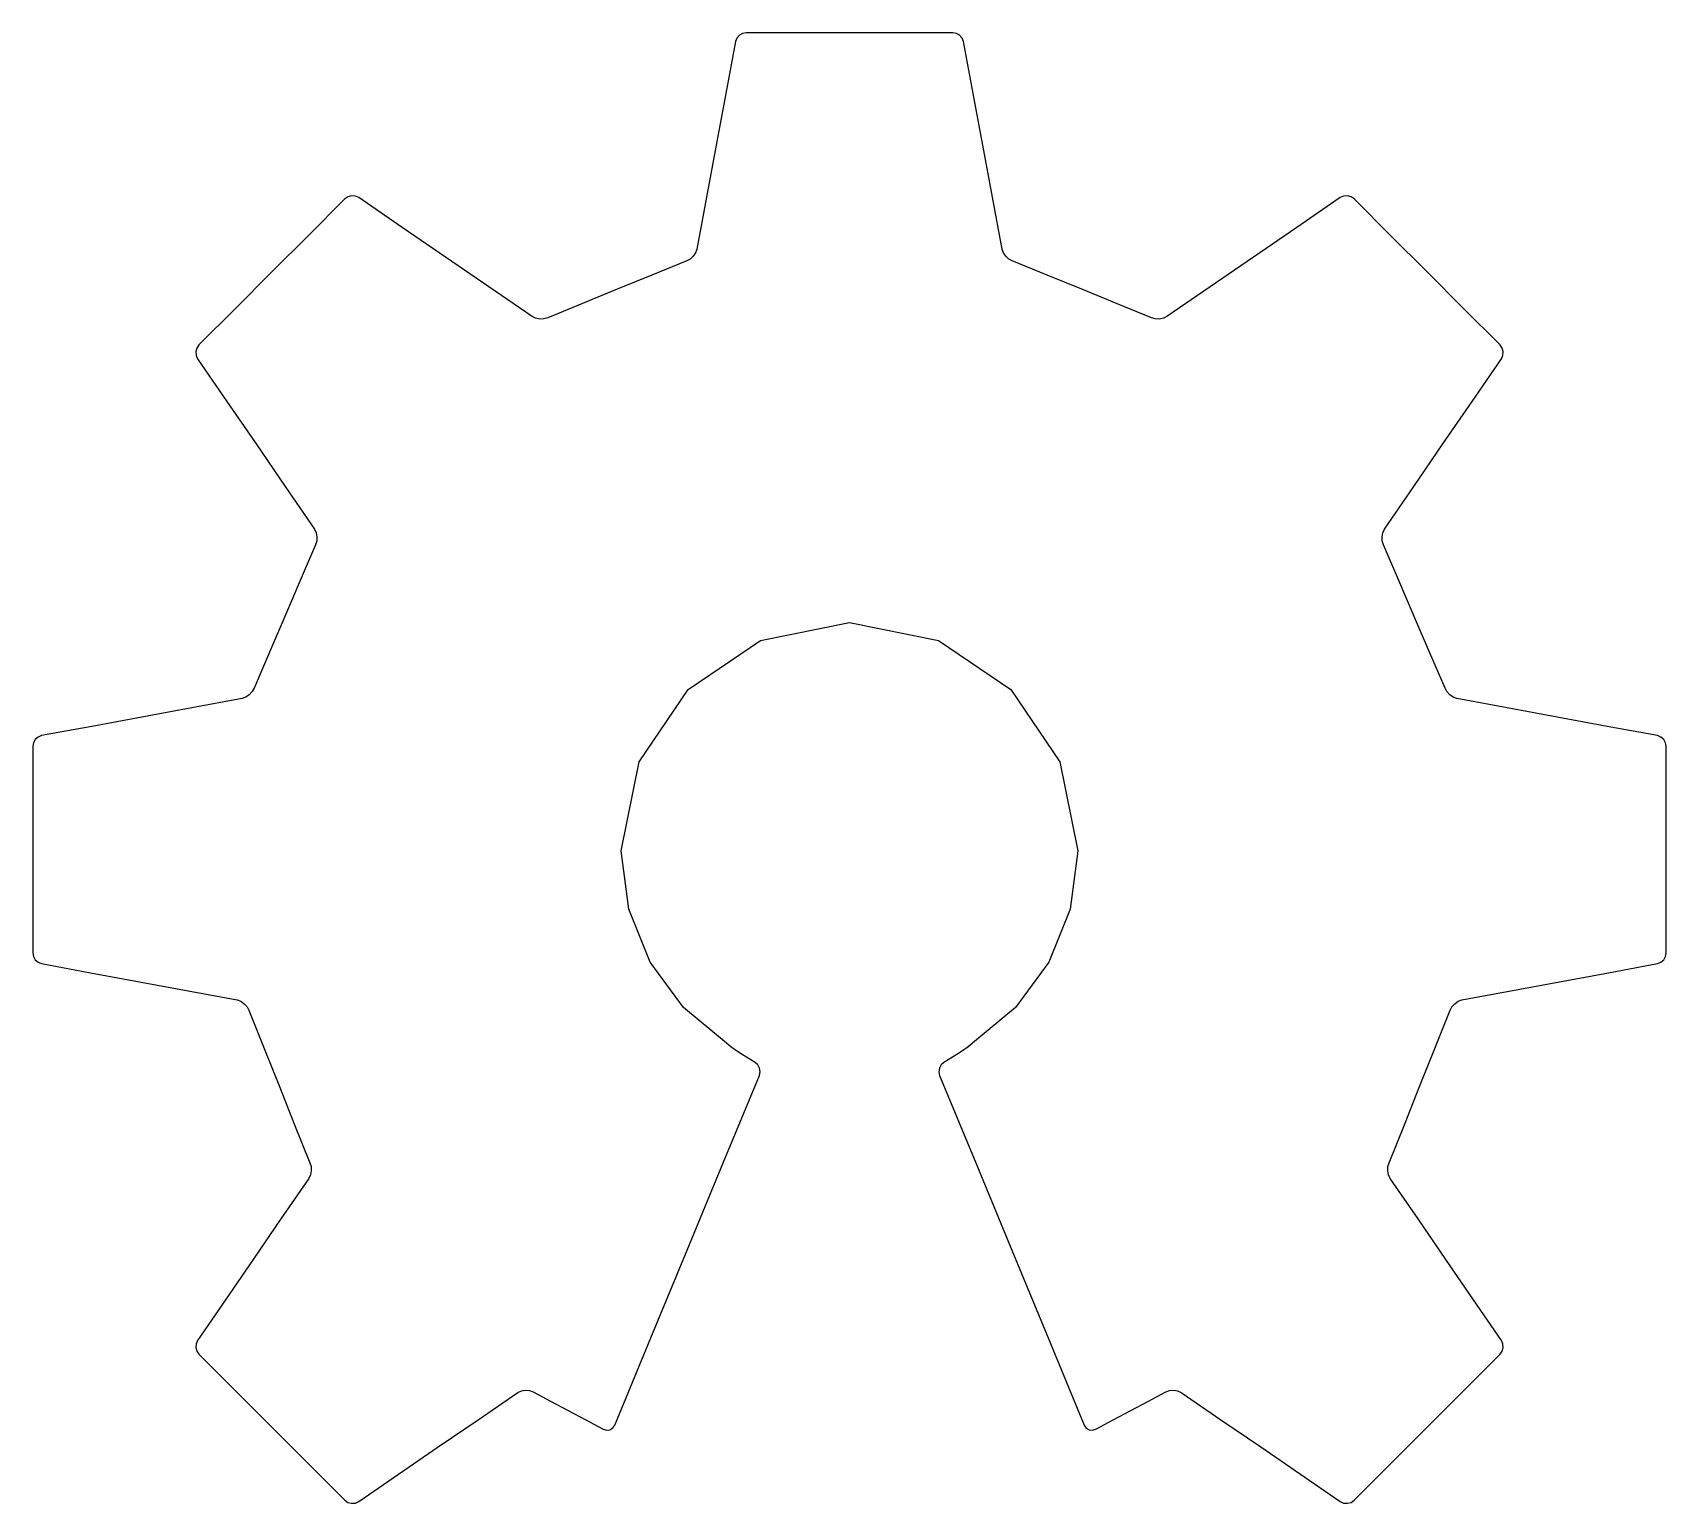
# Model space of a CAD drawing. Extents: x 0 to 107, y 0 to 96.
import ezdxf

# ---------------------------------------------------------------- set-up
doc = ezdxf.new("R2010")
doc.units = 0
doc.layers.get('0').update_dxf_attribs({"linetype": 'CONTINUOUS'})

msp = doc.modelspace()

# ---------------------------------------------------------------- linework, layer by layer
at = {"color": 7}
msp.add_lwpolyline([(106.5288, 50.326543), (103.241, 50.937943), (99.9532, 51.549343), (96.6654, 52.160743), (93.3776, 52.772143), (93.13616, 52.858656), (92.908904, 53.013643), (92.721384, 53.215281), (92.5992, 53.441743), (91.5914, 55.792943), (90.5836, 58.144143), (89.5758, 60.495343), (88.568, 62.846543), (88.48848, 63.089906), (88.474, 63.362443), (88.52256, 63.631231), (88.632, 63.863343), (90.5476, 66.655343), (92.4632, 69.447343), (94.3788, 72.239343), (96.2944, 75.031343), (96.391072, 75.254231), (96.407792, 75.499843), (96.346832, 75.738406), (96.210408, 75.940143), (93.8178, 78.332743), (91.4252, 80.725343), (89.0326, 83.117943), (86.64, 85.510543), (86.438384, 85.647194), (86.200096, 85.708546), (85.95476, 85.691898), (85.732, 85.594547), (82.891, 83.644947), (80.05, 81.695347), (77.209, 79.745747), (74.368, 77.796147), (74.136038, 77.686435), (73.8659, 77.636051), (73.591413, 77.647315), (73.3464, 77.722543), (71.0672, 78.655543), (68.788, 79.588543), (66.5088, 80.521543), (64.2296, 81.454543), (64.002538, 81.572881), (63.8003, 81.757443), (63.644713, 81.982956), (63.5576, 82.224143), (62.9246, 85.624743), (62.2916, 89.025343), (61.6586, 92.425943), (61.0256, 95.826543), (60.9369, 96.053006), (60.775, 96.238443), (60.563, 96.363731), (60.324, 96.409743), (56.94, 96.409743), (53.556, 96.409743), (50.172, 96.409743), (46.788, 96.409743), (46.549462, 96.363731), (46.3377, 96.238443), (46.175887, 96.053006), (46.0872, 95.826543), (45.4544, 92.425943), (44.8216, 89.025343), (44.1888, 85.624743), (43.556, 82.224143), (43.469, 81.982956), (43.3136, 81.757443), (43.1114, 81.572881), (42.884, 81.454543), (40.6046, 80.521543), (38.3252, 79.588543), (36.0458, 78.655543), (33.7664, 77.722543), (33.520938, 77.647303), (33.2463, 77.636039), (32.976313, 77.686423), (32.7448, 77.796143), (29.904, 79.745743), (27.0632, 81.695343), (24.2224, 83.644943), (21.3816, 85.594543), (21.158262, 85.691894), (20.9125, 85.708542), (20.674087, 85.64719), (20.4728, 85.510543), (18.08, 83.117943), (15.6872, 80.725343), (13.2944, 78.332743), (10.9016, 75.940143), (10.765287, 75.738406), (10.703903, 75.499843), (10.720367, 75.254231), (10.817605, 75.031343), (12.733405, 72.239343), (14.649205, 69.447343), (16.565005, 66.655343), (18.480805, 63.863343), (18.589342, 63.631231), (18.637502, 63.362443), (18.623118, 63.089906), (18.544, 62.846543), (17.536, 60.495343), (16.528, 58.144143), (15.52, 55.792943), (14.512, 53.441743), (14.390375, 53.215281), (14.2032, 53.013643), (13.975825, 52.858656), (13.7336, 52.772143), (10.446, 52.160743), (7.1584, 51.549343), (3.8708, 50.937943), (0.5832, 50.326543), (0.3564, 50.237043), (0.171, 50.074943), (0.0459, 49.863043), (0, 49.624143), (0.0002, 46.240343), (0.0004, 42.856543), (0.0006, 39.472743), (0.0008, 36.088943), (0.046813, 35.849706), (0.1721, 35.637243), (0.357537, 35.475031), (0.584, 35.386543), (3.791, 34.789743), (6.998, 34.192943), (10.205, 33.596143), (13.412, 32.999343), (13.652613, 32.913094), (13.8765, 32.756943), (14.058538, 32.553394), (14.1736, 32.324943), (15.1748, 29.823943), (16.176, 27.322943), (17.1772, 24.821943), (18.1784, 22.320943), (18.25304, 22.075256), (18.263704, 21.800843), (18.21272, 21.531081), (18.1024, 21.299343), (16.2808, 18.644743), (14.4592, 15.990143), (12.6376, 13.335543), (10.816, 10.680943), (10.7191, 10.457927), (10.702596, 10.212047), (10.763796, 9.973207), (10.899996, 9.771343), (13.292996, 7.378743), (15.685996, 4.986143), (18.078996, 2.593543), (20.471996, 0.200943), (20.673283, 0.065191), (20.911696, 0.004151), (21.157458, 0.020471), (21.380796, 0.116919), (23.988396, 1.906719), (26.595996, 3.696519), (29.203596, 5.486319), (31.811196, 7.276119), (32.041358, 7.382183), (32.306696, 7.423783), (32.574283, 7.400183), (32.811196, 7.310495), (33.961196, 6.696495), (35.111196, 6.082495), (36.261196, 5.468495), (37.411196, 4.854495), (37.634621, 4.792815), (37.851596, 4.824815), (38.037371, 4.941247), (38.167196, 5.132911), (40.538396, 10.862311), (42.909596, 16.591711), (45.280796, 22.321111), (47.651996, 28.050511), (47.700636, 28.287661), (47.6643, 28.528111), (47.552213, 28.743961), (47.3736, 28.907343), (47.0858, 29.083543), (46.798, 29.259743), (46.5102, 29.435943), (46.2224, 29.612143), (46.050713, 29.725143), (45.8635, 29.862743), (45.673738, 30.014443), (45.4944, 30.169743), (42.663062, 32.516743), (40.4831, 35.484743), (39.081787, 38.947443), (38.5864, 42.778543), (39.762813, 48.605143), (42.9709, 53.363143), (47.728938, 56.571043), (53.5552, 57.747343), (59.381338, 56.571043), (64.1391, 53.363143), (67.346913, 48.605143), (68.5232, 42.778543), (68.027925, 38.947443), (66.6268, 35.484743), (64.446875, 32.516743), (61.6152, 30.169743), (61.436675, 30.014443), (61.2472, 29.862743), (61.060125, 29.725143), (60.8888, 29.612143), (60.601, 29.435943), (60.3132, 29.259743), (60.0254, 29.083543), (59.7376, 28.907343), (59.559775, 28.743993), (59.4478, 28.528143), (59.411128, 28.287693), (59.4592, 28.050543), (61.8302, 22.320943), (64.2012, 16.591343), (66.5722, 10.861743), (68.9432, 5.132143), (69.072913, 4.940591), (69.2585, 4.824343), (69.475438, 4.792423), (69.6992, 4.853783), (70.8492, 5.467783), (71.9992, 6.081783), (73.1492, 6.695783), (74.2992, 7.309783), (74.53645, 7.399583), (74.804, 7.423343), (75.06915, 7.381743), (75.2992, 7.275343), (77.907, 5.485543), (80.5148, 3.695743), (83.1226, 1.905943), (85.7304, 0.116143), (85.953384, 0.019695), (86.199096, 0.003375), (86.437464, 0.064415), (86.6384, 0.200167), (89.0314, 2.592767), (91.4244, 4.985367), (93.8174, 7.377967), (96.2104, 9.770567), (96.347048, 9.972431), (96.408408, 10.211263), (96.391768, 10.457151), (96.294416, 10.680167), (94.472616, 13.334767), (92.650816, 15.989367), (90.829016, 18.643967), (89.0072, 21.298543), (88.897688, 21.530281), (88.846888, 21.800043), (88.857448, 22.074456), (88.932008, 22.320143), (89.933208, 24.821143), (90.934408, 27.322143), (91.935608, 29.823143), (92.936808, 32.324143), (93.051968, 32.552593), (93.233512, 32.756143), (93.456896, 32.912293), (93.697608, 32.998543), (96.904608, 33.595343), (100.111608, 34.192143), (103.318608, 34.788943), (106.525608, 35.385743), (106.751736, 35.474231), (106.937208, 35.636443), (107.06268, 35.848906), (107.10884, 36.088143), (107.10924, 39.471943), (107.10964, 42.855743), (107.11004, 46.239543), (107.11044, 49.623343), (107.06492, 49.862706), (106.93996, 50.074843), (106.75484, 50.237031), (106.5288, 50.326543)], dxfattribs=at)

doc.saveas('drawing.dxf')
